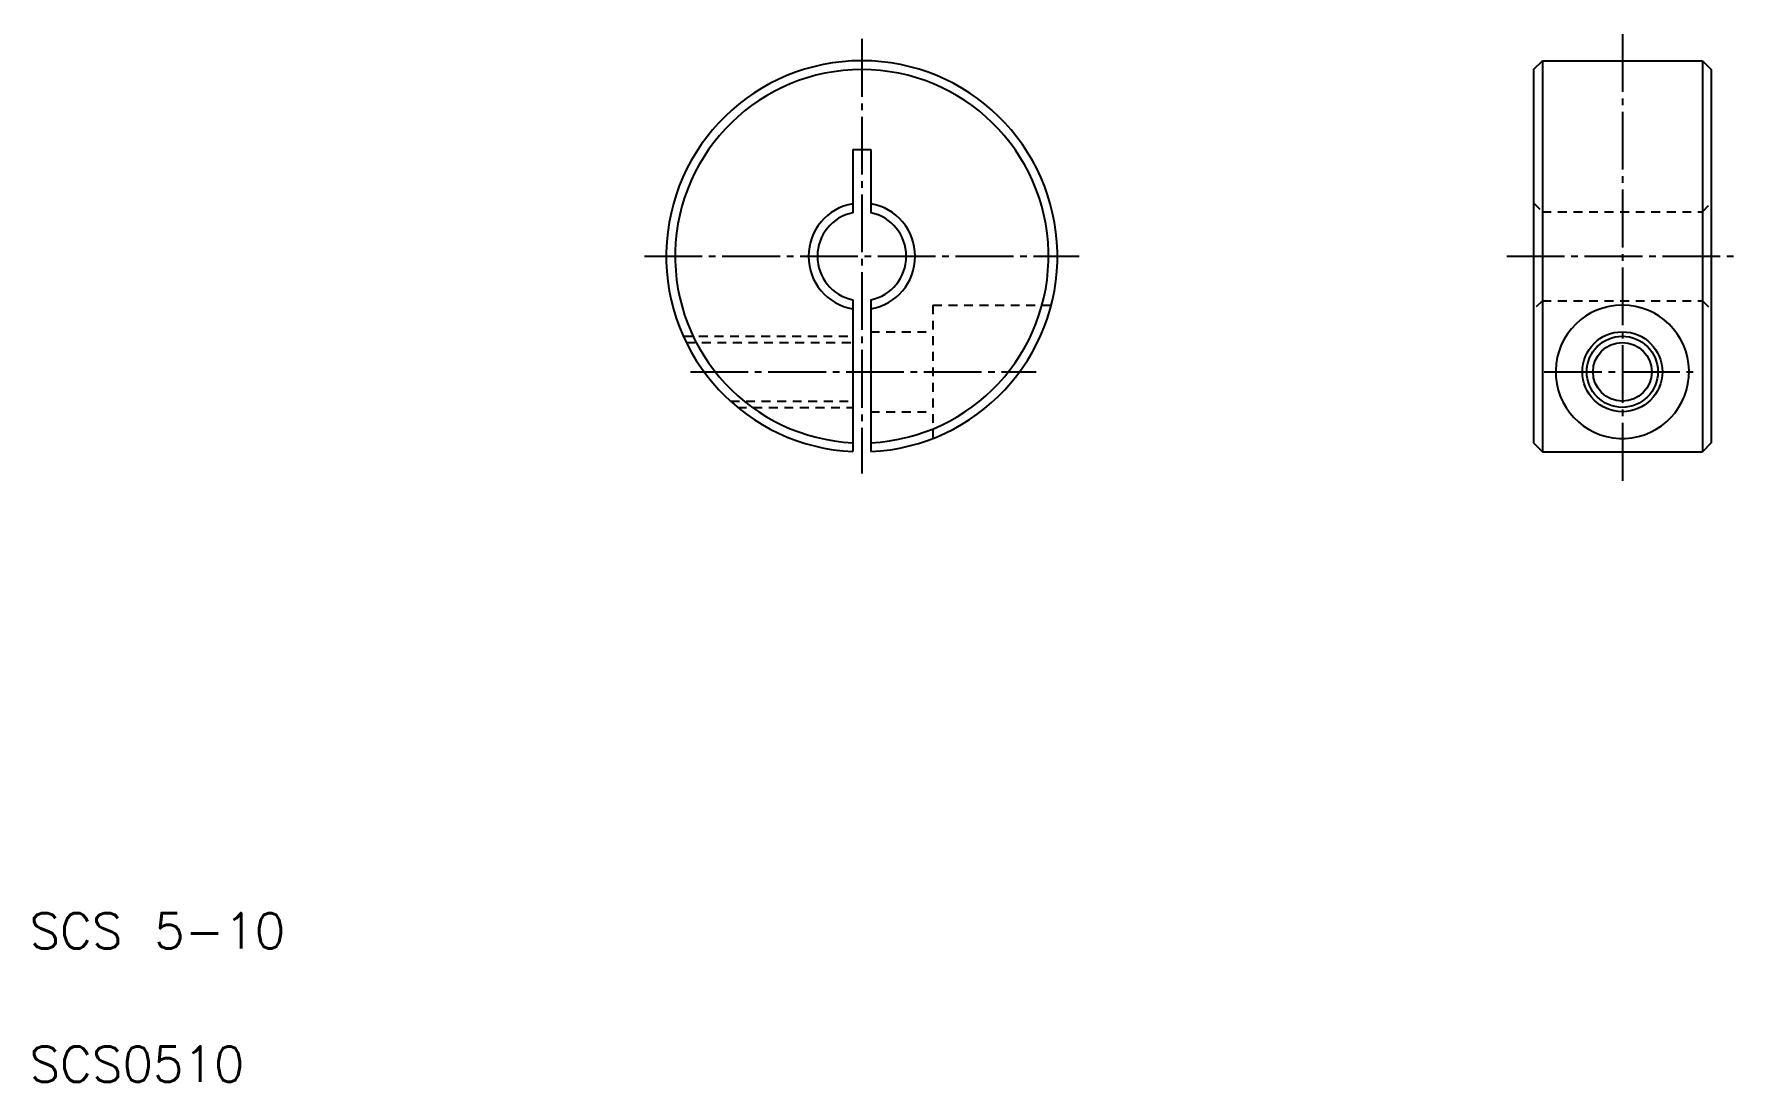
# Model space of a CAD drawing. Extents: x 5.3 to 101.1, y 5 to 63.9.
import ezdxf

# ---------------------------------------------------------------- set-up
doc = ezdxf.new("R2010")
doc.units = 0
doc.header["$LTSCALE"] = 0.25
doc.linetypes.add('CENTER', pattern=[17.5, 13, -1.5, 1.5, -1.5])
doc.linetypes.add('DASHED', pattern=[3.5, 2, -1.5])
doc.layers.get('0').update_dxf_attribs({"linetype": 'CONTINUOUS'})
doc.layers.add('CENTER', color=1, linetype='CENTER')
doc.styles.get("Standard").update_dxf_attribs({"font": 'txt', "bigfont": 'BIGFONT'})

msp = doc.modelspace()

# ---------------------------------------------------------------- linework, layer by layer
at = {"color": 7, "linetype": 'CONTINUOUS'}
for p, q in [((89.584, 61.95), (90.084, 62.45)), ((90.084, 62.45), (90.084, 40.45)), ((90.084, 62.45), (99.084, 62.45)), ((99.084, 62.45), (99.084, 40.45)), ((99.084, 62.45), (99.584, 61.95)), ((89.584, 61.95), (89.584, 40.95)), ((99.584, 61.95), (99.584, 40.95)), ((51.311, 57.45), (51.311, 53.899)), ((51.311, 57.45), (52.311, 57.45)), ((52.311, 57.45), (52.311, 53.899)), ((51.311, 49), (51.311, 40.461)), ((52.311, 49), (52.311, 40.461)), ((89.584, 40.95), (90.084, 40.45)), ((90.084, 40.45), (99.084, 40.45)), ((99.584, 40.95), (99.084, 40.45))]:
    msp.add_line(p, q, dxfattribs=at)
at = {"color": 3, "linetype": 'DASHED'}
for p, q in [((89.584, 54.45), (90.084, 53.95)), ((90.084, 53.95), (99.084, 53.95)), ((99.084, 53.95), (99.584, 54.45)), ((90.084, 48.95), (89.584, 48.45)), ((90.084, 48.95), (99.084, 48.95)), ((99.084, 48.95), (99.584, 48.45)), ((55.811, 48.7), (55.811, 41.203)), ((55.811, 48.7), (62.462, 48.7)), ((52.311, 47.2), (55.811, 47.2)), ((41.773, 46.95), (51.311, 46.95)), ((41.938, 46.6), (51.311, 46.6)), ((44.423, 43.3), (51.311, 43.3)), ((44.829, 42.95), (51.311, 42.95)), ((52.311, 42.7), (55.811, 42.7))]:
    msp.add_line(p, q, dxfattribs=at)
for p, q in [((92.334, 53.95), (92.334, 53.95)), ((94.584, 53.95), (94.584, 53.95)), ((94.432, 41.203), (94.735, 41.203))]:
    msp.add_line(p, q)
at = {"color": 7, "linetype": 'CONTINUOUS'}
for radius in [2.25, 1.65]:
    msp.add_circle((94.584, 44.95), radius, dxfattribs=at)
at = {"color": 3, "linetype": 'CONTINUOUS'}
msp.add_circle((94.584, 44.95), 2, dxfattribs=at)
at = {"color": 7, "linetype": 'CONTINUOUS'}
for centre, radius, start, end in [((51.811, 51.45), 11, 272.60525, 267.39475), ((51.811, 51.45), 10.5, 272.7294, 267.2706), ((51.811, 51.45), 3, 99.59407, 260.40593), ((51.811, 51.45), 2.5, 101.53696, 258.46304), ((51.811, 51.45), 3, 279.59407, 80.40593), ((51.811, 51.45), 2.5, 281.53696, 78.46304), ((94.584, 44.95), 3.75, 272.31072, 267.68928)]:
    msp.add_arc(centre, radius, start, end, dxfattribs=at)
at = {"layer": 'CENTER', "color": 1, "linetype": 'CENTER'}
for p, q in [((51.811, 63.677), (51.811, 39.222)), ((94.584, 63.95), (94.584, 38.63)), ((39.584, 51.45), (64.038, 51.45)), ((88.084, 51.45), (101.084, 51.45)), ((42.173, 44.95), (61.622, 44.95)), ((90.185, 44.95), (98.949, 44.95))]:
    msp.add_line(p, q, dxfattribs=at)

# ---------------------------------------------------------------- texts
for s, p in [('SCS 5-10', (5, 12.5)), ('SCS0510', (5, 5))]:
    msp.add_text(s, height=2).set_placement(p)

doc.saveas('drawing.dxf')
